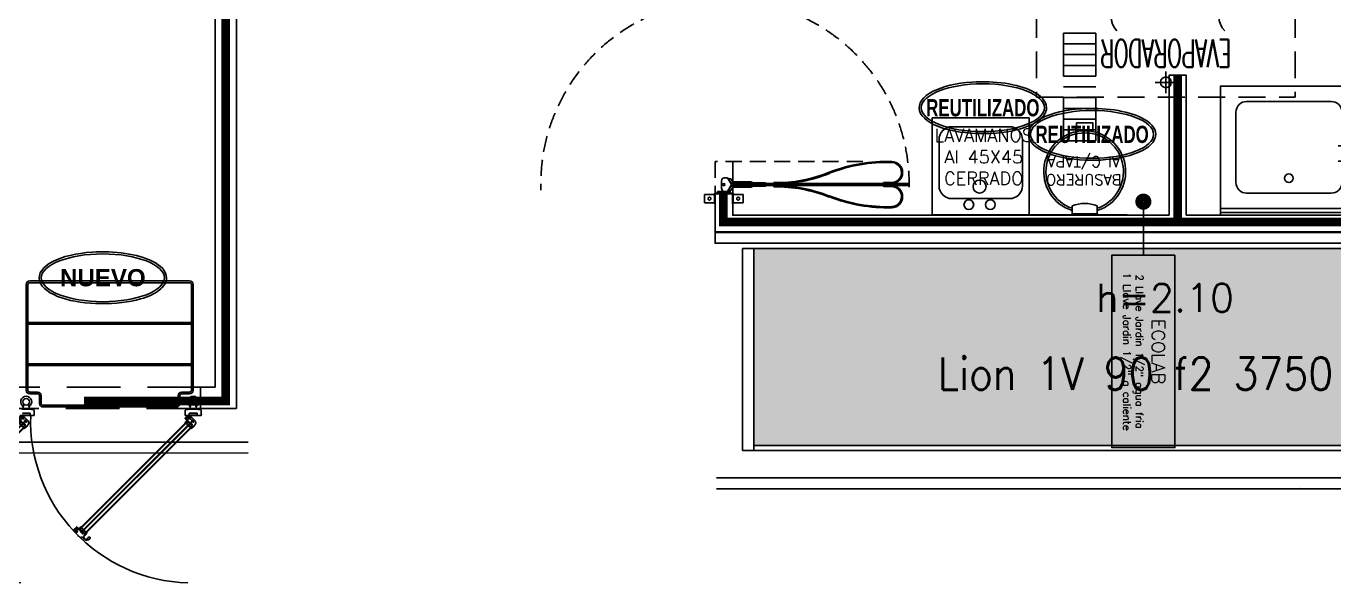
# Model space of a CAD drawing. Header units: millimetres. Extents: x 340 to 1003762, y 22 to 362022.
# Drawn here: x 620672 to 626740, y 287219 to 289805 of the extents above; entities that cross this region are included whole.
import ezdxf
from ezdxf.enums import TextEntityAlignment as Align

# ---------------------------------------------------------------- set-up
doc = ezdxf.new("R2010")
doc.units = ezdxf.units.MM
for name, pattern in [('LSBB_P_002 - PLANTA 1° NIVEL SALA DE VENTAS$0$000_ALTILLO PROPUESTA$0$HIDDEN', [0.375, 0.25, -0.125]), ('LSBB_P_002 - PLANTA 1° NIVEL SALA DE VENTAS$0$CONTINUOS', [0]), ('LSBB_P_002 - PLANTA 1° NIVEL SALA DE VENTAS$0$DASHED', [0.75, 0.5, -0.25]), ('LSBB_P_002 - PLANTA 1° NIVEL SALA DE VENTAS$0$HIDDEN', [0.375, 0.25, -0.125]), ('LSBB_P_002 - PLANTA 1° NIVEL SALA DE VENTAS$0$LAYOUT$0$LAYOUT 25-04$0$CONTINUOS', [0]), ('LSBB_P_002 - PLANTA 1° NIVEL SALA DE VENTAS$0$Z-ARQUITECTURA$0$HIDDEN', [0.375, 0.25, -0.125])]:
    doc.linetypes.add(name, pattern=pattern)
for name, color, linetype in [('A-DEMOLICION SV', 40, 'Continuous'), ('LSBB_P_002 - PLANTA 1° NIVEL SALA DE VENTAS$0$A- TABIQUE TIPO SHAFT', 3, 'Continuous'), ('LSBB_P_002 - PLANTA 1° NIVEL SALA DE VENTAS$0$A-ACTIVOS NUEVOS', 20, 'Continuous'), ('LSBB_P_002 - PLANTA 1° NIVEL SALA DE VENTAS$0$A-ACTIVOS REUTILIZADOS', 7, 'Continuous'), ('LSBB_P_002 - PLANTA 1° NIVEL SALA DE VENTAS$0$A-Artefactos', 8, 'Continuous'), ('LSBB_P_002 - PLANTA 1° NIVEL SALA DE VENTAS$0$A-DEMOLICIONES', 30, 'LSBB_P_002 - PLANTA 1° NIVEL SALA DE VENTAS$0$DASHED'), ('LSBB_P_002 - PLANTA 1° NIVEL SALA DE VENTAS$0$A-Equipamiento acero inox', 8, 'Continuous'), ('LSBB_P_002 - PLANTA 1° NIVEL SALA DE VENTAS$0$A-EVAPORADOR', 8, 'Continuous'), ('LSBB_P_002 - PLANTA 1° NIVEL SALA DE VENTAS$0$A-LAYOUT', 7, 'Continuous'), ('LSBB_P_002 - PLANTA 1° NIVEL SALA DE VENTAS$0$A-MOBILIARIO', 8, 'Continuous'), ('LSBB_P_002 - PLANTA 1° NIVEL SALA DE VENTAS$0$A-MUEBLES FRIO', 2, 'Continuous'), ('LSBB_P_002 - PLANTA 1° NIVEL SALA DE VENTAS$0$A-PANEL CAMARA NUEVO', 10, 'LSBB_P_002 - PLANTA 1° NIVEL SALA DE VENTAS$0$CONTINUOS'), ('LSBB_P_002 - PLANTA 1° NIVEL SALA DE VENTAS$0$A-PUERTAS NUEVAS', 10, 'Continuous'), ('LSBB_P_002 - PLANTA 1° NIVEL SALA DE VENTAS$0$A-SALA DEFENSAS', 9, 'Continuous'), ('LSBB_P_002 - PLANTA 1° NIVEL SALA DE VENTAS$0$A-SE CONSTRUYE RELLENO', 10, 'LSBB_P_002 - PLANTA 1° NIVEL SALA DE VENTAS$0$CONTINUOS'), ('LSBB_P_002 - PLANTA 1° NIVEL SALA DE VENTAS$0$A-TRAS-EQPM', 8, 'Continuous'), ('LSBB_P_002 - PLANTA 1° NIVEL SALA DE VENTAS$0$LAYOUT$0$A-GONDOLAS DELGADO', 8, 'Continuous'), ('LSBB_P_002 - PLANTA 1° NIVEL SALA DE VENTAS$0$LAYOUT$0$A-SALA-HATCH-CARNICERIA', 10, 'LSBB_P_002 - PLANTA 1° NIVEL SALA DE VENTAS$0$LAYOUT$0$LAYOUT 25-04$0$CONTINUOS'), ('LSBB_P_002 - PLANTA 1° NIVEL SALA DE VENTAS$0$LLAVES ECOLAB', 90, 'Continuous'), ('LSBB_P_002 - PLANTA 1° NIVEL SALA DE VENTAS$0$MUEBLES DE FRIO', 4, 'Continuous')]:
    doc.layers.add(name, color=color, linetype=linetype)
doc.styles.add('LSBB_P_002 - PLANTA 1° NIVEL SALA DE VENTAS$0$ARIAL', font='')
doc.styles.add('LSBB_P_002 - PLANTA 1° NIVEL SALA DE VENTAS$0$LAYOUT$0$LAYOUT 25-04$0$REF-LAYOUT-19$0$REF-LAYOUT-13$0$ROMANS', font='romans', dxfattribs={"height": 52})
doc.styles.add('LSBB_P_002 - PLANTA 1° NIVEL SALA DE VENTAS$0$LAYOUT$0$LAYOUT 25-04$0$TESTI15', font='romans.shx', dxfattribs={"width": 0.9, "height": 1.5})
doc.styles.add('LSBB_P_002 - PLANTA 1° NIVEL SALA DE VENTAS$0$ROMANS', font='romans')
doc.styles.add('LSBB_P_002 - PLANTA 1° NIVEL SALA DE VENTAS$0$ROMANS20', font='ROMANS8.SHX', dxfattribs={"width": 0.9, "height": 2})
doc.styles.get('LSBB_P_002 - PLANTA 1° NIVEL SALA DE VENTAS$0$ARIAL').set_extended_font_data('Arial', bold=True)

# ---------------------------------------------------------------- blocks, each defined once
blk = doc.blocks.new('LSBB_P_002 - PLANTA 1° NIVEL SALA DE VENTAS$0$A$C6D5A0C58')
at = {"layer": 'LSBB_P_002 - PLANTA 1° NIVEL SALA DE VENTAS$0$A-ACTIVOS REUTILIZADOS', "extrusion": (0, 0, -1)}
blk.add_ellipse((0, 0), major_axis=(0.2855, 0), ratio=0.388575, dxfattribs=at)
at = {"layer": 'LSBB_P_002 - PLANTA 1° NIVEL SALA DE VENTAS$0$A-ACTIVOS REUTILIZADOS'}
blk.add_open_spline([(0.2955, 0), (0.2955, -0.021), (0.2828, -0.0409), (0.2407, -0.0737), (0.2108, -0.0875), (0.0693, -0.1291), (-0.0893, -0.1272), (-0.2453, -0.0748), (-0.2842, -0.048), (-0.3027, 0.019), (-0.2777, 0.0523), (-0.188, 0.0987), (-0.1218, 0.1143), (0.0524, 0.1263), (0.163, 0.1102), (0.2698, 0.0572), (0.2955, 0.0303), (0.2955, 0)], degree=3, knots=[0, 0, 0, 0, 0.461791, 0.461791, 0.923583, 0.923583, 2.283227, 2.283227, 3.034626, 3.034626, 3.786024, 3.786024, 4.537423, 4.537423, 5.618495, 5.618495, 6.283185, 6.283185, 6.283185, 6.283185], dxfattribs=at)
at = {"layer": 'LSBB_P_002 - PLANTA 1° NIVEL SALA DE VENTAS$0$A-ACTIVOS REUTILIZADOS', "style": 'LSBB_P_002 - PLANTA 1° NIVEL SALA DE VENTAS$0$ARIAL', "width": 0.7}
blk.add_text('REUTILIZADO', height=0.08, dxfattribs=at).set_placement((0, 0), align=Align.MIDDLE_CENTER)
blk = doc.blocks.new('LSBB_P_002 - PLANTA 1° NIVEL SALA DE VENTAS$0$A$C73AD46B8')
for p, q in [((0.5695, 0), (0.5695, 1.7641)), ((0.5875, 0), (0.5875, 1.7641))]:
    blk.add_line(p, q)
blk.add_lwpolyline([(0.6, 0), (0.6, 1.7641), (0, 1.7641), (0, 0), (0.6, 0)])
for points in [[(0.4977, 1.6424), (0.4977, 1.25, -0.414214), (0.4477, 1.2), (0.1218, 1.2, -0.414214), (0.0718, 1.25), (0.0718, 1.6424, -0.414214), (0.1218, 1.6924), (0.4477, 1.6924, -0.414214)], [(0.4977, 0.6859), (0.4977, 1.0782, 0.414214), (0.4477, 1.1282), (0.1218, 1.1282, 0.414214), (0.0718, 1.0782), (0.0718, 0.6859, 0.414214), (0.1218, 0.6359), (0.4477, 0.6359, 0.414214)], [(0.4977, 0.1218), (0.4977, 0.5141, 0.414214), (0.4477, 0.5641), (0.1218, 0.5641, 0.414214), (0.0718, 0.5141), (0.0718, 0.1218, 0.414214), (0.1218, 0.0718), (0.4477, 0.0718, 0.414214)]]:
    blk.add_lwpolyline(points, format="xyb", close=True)
for centre in [(0.4281, 1.4462), (0.4281, 0.8821), (0.4281, 0.3179)]:
    blk.add_circle(centre, 0.02)
at = {"insert": (0.3484, 2.2058), "char_height": 0.07, "width": 1.7605, "attachment_point": 1, "rotation": 270, "style": 'LSBB_P_002 - PLANTA 1° NIVEL SALA DE VENTAS$0$ROMANS'}
blk.add_mtext('\\pi0.78383;LAVAFONDO TRIPLE\\P\\pi0.42358;            AI', dxfattribs=at)
blk = doc.blocks.new('LSBB_P_002 - PLANTA 1° NIVEL SALA DE VENTAS$0$LLAVE ECOLAB')
at = {"layer": 'LSBB_P_002 - PLANTA 1° NIVEL SALA DE VENTAS$0$LLAVES ECOLAB', "color": 8}
blk.add_lwpolyline([(-1.5014, 0.5435), (-1.5014, 1.4369), (-1.2086, 1.4369), (-1.2086, 0.5435)], close=True, dxfattribs=at)
for points in [[(-1.355, 0.5435), (-1.355, 0.2948)], [(-1.355, 0.5107), (-1.355, 0.2948)]]:
    blk.add_lwpolyline(points, dxfattribs=at)
at = {"layer": 'LSBB_P_002 - PLANTA 1° NIVEL SALA DE VENTAS$0$LLAVES ECOLAB', "color": 8, "const_width": 0.035}
blk.add_lwpolyline([(-1.375, 0.2948, 1), (-1.335, 0.2948, 1)], format="xyb", close=True, dxfattribs=at)
blk.add_lwpolyline([(-1.375, 0.2948, 1), (-1.335, 0.2948, 1)], format="xyb", close=True, dxfattribs=at)
at = {"layer": 'LSBB_P_002 - PLANTA 1° NIVEL SALA DE VENTAS$0$A-MOBILIARIO', "ltscale": 0.25, "insert": (-1.3522, 0.9916), "char_height": 0.06, "width": 1.146377, "attachment_point": 5, "rotation": 90, "style": 'LSBB_P_002 - PLANTA 1° NIVEL SALA DE VENTAS$0$ROMANS'}
blk.add_mtext('\\A1;ECOLAB\\P{\\H0.58333x;2 Llave Jardin 1/2" agua fria\\P1 Llave Jardin 1/2" a caliente}', dxfattribs=at)
blk = doc.blocks.new('LSBB_P_002 - PLANTA 1° NIVEL SALA DE VENTAS$0$EVC5-302-22')
at = {"linetype": 'LSBB_P_002 - PLANTA 1° NIVEL SALA DE VENTAS$0$HIDDEN', "ltscale": 0.5}
for p, q in [((2.3, -0.1), (1.1, -0.1)), ((1.1, -0.5), (1.1, -0.1)), ((2.3, -0.5), (2.3, -0.1)), ((2.3, -0.5), (1.1, -0.5))]:
    blk.add_line(p, q, dxfattribs=at)
for p, q in [((1.7, -0.2188), (1.7, -0.1188)), ((1.75, -0.1688), (1.65, -0.1688)), ((1.7, -0.1688), (1.74, -0.1688)), ((1.4001, -0.7226), (1.4537, -0.7226)), ((1.4269, -0.8226), (1.4001, -0.7226)), ((1.4269, -0.7226), (1.4269, -0.6726)), ((1.4269, -0.8226), (1.4537, -0.7226)), ((1.9537, -0.7226), (1.9001, -0.7226)), ((1.9269, -0.8226), (1.9001, -0.7226)), ((1.9269, -0.7226), (1.9269, -0.6726)), ((1.9269, -0.8226), (1.9537, -0.7226))]:
    blk.add_line(p, q)
blk.add_circle((1.7, -0.1688), 0.025)
for centre, start, end in [((1.3584, -0.4738), 315.9581, 44.0419), ((1.8584, -0.4738), 315.9581, 44.0419), ((1.4954, -0.6063), 135.9581, 224.0419), ((1.9954, -0.6063), 135.9581, 224.0419)]:
    blk.add_arc(centre, 0.0953, start, end)
at = {"style": 'LSBB_P_002 - PLANTA 1° NIVEL SALA DE VENTAS$0$ROMANS20', "width": 0.55}
blk.add_text('EVAPORADOR', height=0.128, dxfattribs=at).set_placement((1.7009, -0.3034), align=Align.MIDDLE)
blk = doc.blocks.new('LSBB_P_002 - PLANTA 1° NIVEL SALA DE VENTAS$0$1301_Sala de Venta$0$1301_Sala de Venta$0$1301_Sala de Venta$0$1404_Sala de ventas$0$1404_Sala de Ventas$0$A$C7A6E1E93')
at = {"color": 0}
for p, q in [((0.0325, 0.7354), (0.067, 0.7354)), ((0.0325, 0.0249), (0.067, 0.0249)), ((0.058, 0.0081), (0.0406, 0.0081)), ((0.0498, 0.0164), (0.0498, 0.0011))]:
    blk.add_line(p, q, dxfattribs=at)
for points in [[(0.0719, 0.7558), (0.0702, 0.7558), (0.0702, 0.7584), (0.0727, 0.7584), (0.0727, 0.76), (0.0487, 0.76), (0.0487, 0.7606, 1), (0.0467, 0.7606), (0.0467, 0.76), (0.0405, 0.76), (0.0394, 0.7599, 0.293134), (0.033, 0.7544, -0.234468), (0.0302, 0.7515), (0.0157, 0.7515, 0.118414), (0.0114, 0.7505, 0.168377), (0.0013, 0.7399, 0.176796), (0.0005, 0.7302, 0.768033), (0.009, 0.7303, 0.151695), (0.0087, 0.737, -0.441885), (0.0147, 0.7484, -0.190584), (0.0259, 0.747, -0.259757), (0.0288, 0.7424, -0.04595), (0.0286, 0.7377, 0.144213), (0.0308, 0.7211, 0.215642), (0.0314, 0.7207), (0.0317, 0.7207), (0.0317, 0.7194), (0.0325, 0.7194), (0.0325, 0.7354), (0.0402, 0.7354), (0.0402, 0.7402), (0.0529, 0.7402), (0.0556, 0.7353), (0.0613, 0.7353), (0.0613, 0.7373), (0.0692, 0.7373), (0.0692, 0.7349, -0.164734), (0.068, 0.7315, 0.136658), (0.067, 0.7289), (0.067, 0.7213, 1), (0.0682, 0.7213), (0.0682, 0.7273, -0.204799), (0.0699, 0.7314, 0.17093), (0.071, 0.7335), (0.071, 0.7499), (0.0686, 0.7499), (0.0686, 0.749), (0.0638, 0.749), (0.0638, 0.7551), (0.0711, 0.7551), (0.0711, 0.7532), (0.0719, 0.7532), (0.0719, 0.7558)], [(0.0766, 0.0051), (0.0766, 0.0044), (0.0766, 0.0044), (0.0715, 0.0044), (0.0715, 0.0035), (0.071, 0.0035), (0.071, 0.0035), (0.071, 0.0031), (0.0702, 0.0031), (0.0707, 0.002), (0.0726, 0.002), (0.0726, 0), (0.0422, 0, -0.036957), (0.0394, 0.0002, -0.13065), (0.0362, 0.0016, -0.13964), (0.0314, 0.0082, -0.065267), (0.0283, 0.0223, -0.114726), (0.0307, 0.0389), (0.0317, 0.0389), (0.0317, 0.0409), (0.0325, 0.0409), (0.0325, 0.0309), (0.0305, 0.0309), (0.0305, 0.0249), (0.0393, 0.0249), (0.0393, 0.0202), (0.0528, 0.0202), (0.0558, 0.0248), (0.0613, 0.0248), (0.0613, 0.0226), (0.0692, 0.0226), (0.0692, 0.0255, 0.188034), (0.0681, 0.0295, -0.113451), (0.067, 0.0315), (0.067, 0.0389), (0.0686, 0.0389), (0.0686, 0.0335, 0.188858), (0.0696, 0.0298, -0.181363), (0.071, 0.0261, 0.003414), (0.0711, 0.0222), (0.0711, 0.0103), (0.0685, 0.0103), (0.0685, 0.0108), (0.0636, 0.0108), (0.0636, 0.0052), (0.0687, 0.0052), (0.0687, 0.007), (0.0719, 0.007), (0.0719, 0.0051), (0.0766, 0.0051)]]:
    blk.add_lwpolyline(points, format="xyb", dxfattribs=at)
for points in [[(0.0325, 0.7354), (0.0354, 0.7354), (0.0354, 0.0249), (0.0325, 0.0249)], [(0.0357, 0.723), (0.0357, 0.7324), (0.0383, 0.735), (0.0451, 0.735), (0.0477, 0.7324), (0.0477, 0.723)], [(0.0367, 0.724), (0.0367, 0.732), (0.0387, 0.734), (0.0447, 0.734), (0.0467, 0.732), (0.0467, 0.724)], [(0.0483, 0.7354), (0.0512, 0.7354), (0.0512, 0.0249), (0.0483, 0.0249)], [(0.0639, 0.723), (0.0639, 0.7324), (0.0613, 0.735), (0.0544, 0.735), (0.0519, 0.7324), (0.0519, 0.723)], [(0.0629, 0.724), (0.0629, 0.732), (0.0609, 0.734), (0.0549, 0.734), (0.0529, 0.732), (0.0529, 0.724)], [(0.067, 0.7354), (0.0641, 0.7354), (0.0641, 0.0249), (0.067, 0.0249)], [(0.0357, 0.0373), (0.0357, 0.0279), (0.0383, 0.0253), (0.0451, 0.0253), (0.0477, 0.0279), (0.0477, 0.0373)], [(0.0367, 0.0363), (0.0367, 0.0283), (0.0387, 0.0263), (0.0447, 0.0263), (0.0467, 0.0283), (0.0467, 0.0363)], [(0.0639, 0.0373), (0.0639, 0.0279), (0.0613, 0.0253), (0.0544, 0.0253), (0.0519, 0.0279), (0.0519, 0.0373)], [(0.0629, 0.0363), (0.0629, 0.0283), (0.0609, 0.0263), (0.0549, 0.0263), (0.0529, 0.0283), (0.0529, 0.0363)]]:
    blk.add_lwpolyline(points, close=True, dxfattribs=at)
blk.add_lwpolyline([(0.0839, 0.0066), (0.0839, 0.0196, 0.20871), (0.0833, 0.0209, -0.146491), (0.0831, 0.0213), (0.0831, 0.0237, 1), (0.0797, 0.0237), (0.0797, 0.0179), (0.078, 0.0179, -0.414028), (0.0776, 0.0183), (0.0776, 0.0242, 0.481881), (0.0767, 0.0249), (0.0711, 0.0228), (0.0711, 0.011), (0.0674, 0.011, 1), (0.0674, 0.007), (0.0711, 0.007), (0.0711, 0.0077), (0.0719, 0.0077), (0.0719, 0.0051), (0.0768, 0.0051, 0.426198), (0.0781, 0.0064, 0.091689), (0.0773, 0.0098, -0.119072), (0.0769, 0.012, -0.481036), (0.0774, 0.0123), (0.0792, 0.0118), (0.0792, 0.0075, 0.428658), (0.08, 0.0066), (0.0839, 0.0066)], format="xyb", close=True, dxfattribs=at)
for radius in [0.00548, 0.00298]:
    blk.add_circle((0.0498, 0.0081), radius, dxfattribs=at)
blk = doc.blocks.new('LSBB_P_002 - PLANTA 1° NIVEL SALA DE VENTAS$0$1301_Sala de Venta$0$1301_Sala de Venta$0$1301_Sala de Venta$0$1404_Sala de ventas$0$1404_Sala de Ventas$0$A$C351C073D')
at = {"color": 0}
blk.add_lwpolyline([(0.2444, 0.5627), (0.2475, 0.5658), (0.2607, 0.5526), (0.2578, 0.5497), (0.253, 0.5545), (0.2516, 0.553), (0.2557, 0.5489), (0.256, 0.5484, -0.287577), (0.2559, 0.5475, -0.199432), (0.2535, 0.546, 0.061779), (0.2508, 0.5452), (0.2423, 0.5537), (0.2406, 0.552), (0.2412, 0.5513), (0.2379, 0.548), (0.2337, 0.5522), (0.2387, 0.5572), (0.2402, 0.5558), (0.2408, 0.5565), (0.2386, 0.5587), (0.2408, 0.5609, -0.401745), (0.244, 0.561, -0.104382), (0.2456, 0.5586, 0.188831), (0.2469, 0.5574), (0.248, 0.5584), (0.2445, 0.5618, -0.350944), (0.2444, 0.5627)], format="xyb", dxfattribs=at)
blk.add_arc((0.7519, 0.0142), 0.7523, 88.05736, 178.24495, dxfattribs=at)
at = {"color": 0, "rotation": 45}
blk.add_blockref('LSBB_P_002 - PLANTA 1° NIVEL SALA DE VENTAS$0$1301_Sala de Venta$0$1301_Sala de Venta$0$1301_Sala de Venta$0$1404_Sala de ventas$0$1404_Sala de Ventas$0$A$C7A6E1E93', (0.7224, -0.0267), dxfattribs=at)
blk = doc.blocks.new('LSBB_P_002 - PLANTA 1° NIVEL SALA DE VENTAS$0$LAYOUT$0$A$C773A1592')
h = blk.add_hatch(color=256)
h.dxf.hatch_style = 1
h.paths.add_polyline_path([(0, 0), (3.75, 0), (3.75, -0.9147), (0, -0.9153)])
at = {"layer": 'LSBB_P_002 - PLANTA 1° NIVEL SALA DE VENTAS$0$A-MUEBLES FRIO'}
blk.add_lwpolyline([(3.75, 0), (0, 0), (0, -0.937), (3.75, -0.937)], close=True, dxfattribs=at)
blk.add_lwpolyline([(0, -0.915), (3.75, -0.915)], dxfattribs=at)
at = {"layer": 'LSBB_P_002 - PLANTA 1° NIVEL SALA DE VENTAS$0$A-MUEBLES FRIO', "style": 'LSBB_P_002 - PLANTA 1° NIVEL SALA DE VENTAS$0$LAYOUT$0$LAYOUT 25-04$0$REF-LAYOUT-19$0$REF-LAYOUT-13$0$ROMANS'}
blk.add_text('h=2.10', height=0.13, dxfattribs=at).set_placement((1.9078, -0.2932), align=Align.CENTER)
at = {"layer": 'LSBB_P_002 - PLANTA 1° NIVEL SALA DE VENTAS$0$A-MUEBLES FRIO', "style": 'LSBB_P_002 - PLANTA 1° NIVEL SALA DE VENTAS$0$LAYOUT$0$LAYOUT 25-04$0$TESTI15', "width": 0.9}
blk.add_text('Lion 1V 90 f2 3750', height=0.15, dxfattribs=at).set_placement((1.7718, -0.5769), align=Align.MIDDLE)
blk = doc.blocks.new('LSBB_P_002 - PLANTA 1° NIVEL SALA DE VENTAS$0$SVLY')
at = {"layer": 'LSBB_P_002 - PLANTA 1° NIVEL SALA DE VENTAS$0$A-MUEBLES FRIO'}
for p, q in [((1043.8997, 302.5372), (1044.6577, 302.5372)), ((1043.8997, 302.5292), (1044.6577, 302.5292)), ((1043.8997, 302.3452), (1044.6577, 302.3452)), ((1043.8997, 302.3372), (1044.6577, 302.3372))]:
    blk.add_line(p, q, dxfattribs=at)
blk.add_lwpolyline([(1047.2675, 302.8803), (1047.2155, 302.8803), (1047.2155, 301.9433), (1047.2675, 301.9433)], close=True, dxfattribs=at)
for points in [[(1044.6657, 302.7142), (1044.6657, 302.2222, -0.414214), (1044.6497, 302.2062), (1044.6127, 302.2062, 0.414214), (1044.6047, 302.1982), (1044.6047, 302.1612, -0.414214), (1044.5887, 302.1452), (1043.9687, 302.1452, -0.414214), (1043.9527, 302.1612), (1043.9527, 302.1982, 0.414214), (1043.9447, 302.2062), (1043.9077, 302.2062, -0.414214), (1043.8917, 302.2222), (1043.8917, 302.7142, -0.414214), (1043.9077, 302.7302), (1044.6497, 302.7302, -0.414214)], [(1044.6577, 302.7142), (1044.6577, 302.2222, -0.414214), (1044.6497, 302.2142), (1044.6127, 302.2142, 0.414214), (1044.5967, 302.1982), (1044.5967, 302.1612, -0.414214), (1044.5887, 302.1532), (1043.9687, 302.1532, -0.414214), (1043.9607, 302.1612), (1043.9607, 302.1982, 0.414214), (1043.9447, 302.2142), (1043.9077, 302.2142, -0.414214), (1043.8997, 302.2222), (1043.8997, 302.7142, -0.414214), (1043.9077, 302.7222), (1044.6497, 302.7222, -0.414214)]]:
    blk.add_lwpolyline(points, format="xyb", close=True, dxfattribs=at)
for points in [[(1043.8719, 302.1348), (1043.9105, 302.1348), (1043.9105, 302.138), (1043.9129, 302.138), (1043.9146, 302.1372), (1043.9146, 302.136), (1043.9131, 302.136), (1043.9131, 302.1348), (1043.917, 302.1348), (1043.917, 302.1327), (1043.9252, 302.1327, -0.362497), (1043.9282, 302.1302), (1043.9282, 302.1104), (1043.9291, 302.1104), (1043.9291, 302.1087), (1043.9282, 302.1087), (1043.9282, 302.1055), (1043.9186, 302.1055), (1043.9186, 302.1061), (1043.9096, 302.1061), (1043.9096, 302.1148, 0.357026), (1043.9082, 302.1165), (1043.8747, 302.1165, 0.363742)], [(1044.6367, 302.1053), (1044.6367, 302.1056), (1044.6293, 302.1056), (1044.6293, 302.1296, -0.323514), (1044.6315, 302.1327), (1044.6407, 302.1327), (1044.6407, 302.1347), (1044.6447, 302.1347), (1044.6447, 302.1359), (1044.6431, 302.1359), (1044.6431, 302.1371), (1044.645, 302.1379), (1044.6471, 302.1379), (1044.6471, 302.1348), (1044.6856, 302.1348), (1044.6856, 302.138), (1044.6881, 302.138), (1044.6897, 302.1372), (1044.6897, 302.136), (1044.6882, 302.136), (1044.6882, 302.1348), (1044.6921, 302.1348), (1044.6921, 302.1327), (1044.7003, 302.1327, -0.362497), (1044.7033, 302.1302), (1044.7033, 302.1104), (1044.7042, 302.1104), (1044.7042, 302.1087), (1044.7033, 302.1087), (1044.7033, 302.1055), (1044.6937, 302.1055), (1044.6937, 302.1061), (1044.6847, 302.1061), (1044.6847, 302.1148, 0.357026), (1044.6833, 302.1165), (1044.6498, 302.1165, 0.363742), (1044.6482, 302.1151), (1044.6482, 302.1072), (1044.6847, 302.1072), (1044.6847, 302.1061), (1044.6376, 302.1061), (1044.6376, 302.1053), (1044.6367, 302.1053)]]:
    blk.add_lwpolyline(points, format="xyb", dxfattribs=at)
for points in [[(1043.873, 302.1072), (1043.9096, 302.1072), (1043.9096, 302.1061), (1043.8625, 302.1061)], [(1043.9023, 302.1585), (1043.9063, 302.1348), (1043.8761, 302.1348), (1043.8801, 302.1585)], [(1044.6774, 302.1585), (1044.6814, 302.1348), (1044.6512, 302.1348), (1044.6552, 302.1585)]]:
    blk.add_lwpolyline(points, dxfattribs=at)
at = {"layer": 'LSBB_P_002 - PLANTA 1° NIVEL SALA DE VENTAS$0$A-SALA DEFENSAS', "color": 1, "linetype": 'Continuous'}
for p, q in [((1044.9217, 301.9813), (1039.1182, 301.9813)), ((1039.1582, 301.9307), (1044.9217, 301.9313)), ((1057.9857, 301.8153), (1047.0939, 301.8153)), ((1049.759, 301.8153), (1047.0939, 301.8153)), ((1047.0939, 301.7653), (1057.9857, 301.7662)), ((1047.0939, 301.7653), (1049.799, 301.7656))]:
    blk.add_line(p, q, dxfattribs=at)
at = {"layer": 'LSBB_P_002 - PLANTA 1° NIVEL SALA DE VENTAS$0$LAYOUT$0$A-GONDOLAS DELGADO'}
blk.add_lwpolyline([(1051.0175, 302.8803), (1047.2675, 302.8803), (1047.2675, 301.9433), (1051.0175, 301.9433)], close=True, dxfattribs=at)
blk.add_lwpolyline([(1047.2675, 301.9653), (1051.0175, 301.9653)], dxfattribs=at)
at = {"layer": 'LSBB_P_002 - PLANTA 1° NIVEL SALA DE VENTAS$0$MUEBLES DE FRIO'}
for centre in [(1043.8914, 302.1693), (1044.6665, 302.1693)]:
    blk.add_circle(centre, 0.0155, dxfattribs=at)
for centre in [(1043.8914, 302.1693), (1044.6665, 302.1693)]:
    blk.add_arc(centre, 0.0255, 299.33495, 240.66505, dxfattribs=at)
at = {"layer": 'LSBB_P_002 - PLANTA 1° NIVEL SALA DE VENTAS$0$A-MUEBLES FRIO', "rotation": 90}
for p in [(1043.9031, 301.3281), (1044.6782, 301.3281)]:
    blk.add_blockref('LSBB_P_002 - PLANTA 1° NIVEL SALA DE VENTAS$0$1301_Sala de Venta$0$1301_Sala de Venta$0$1301_Sala de Venta$0$1404_Sala de ventas$0$1404_Sala de Ventas$0$A$C351C073D', p, dxfattribs=at)
at = {"layer": 'LSBB_P_002 - PLANTA 1° NIVEL SALA DE VENTAS$0$LAYOUT$0$A-SALA-HATCH-CARNICERIA'}
blk.add_blockref('LSBB_P_002 - PLANTA 1° NIVEL SALA DE VENTAS$0$LAYOUT$0$A$C773A1592', (1047.2675, 302.8803), dxfattribs=at)
blk = doc.blocks.new('LSBB_P_002 - PLANTA 1° NIVEL SALA DE VENTAS$0$A$C529333AF')
at = {"layer": 'LSBB_P_002 - PLANTA 1° NIVEL SALA DE VENTAS$0$A-ACTIVOS NUEVOS', "extrusion": (0, 0, -1)}
blk.add_ellipse((0, 0), major_axis=(0.2855, 0), ratio=0.388575, dxfattribs=at)
at = {"layer": 'LSBB_P_002 - PLANTA 1° NIVEL SALA DE VENTAS$0$A-ACTIVOS NUEVOS'}
blk.add_open_spline([(0.2955, 0), (0.2955, -0.021), (0.2828, -0.0409), (0.2407, -0.0737), (0.2108, -0.0875), (0.0693, -0.1291), (-0.0893, -0.1272), (-0.2453, -0.0748), (-0.2842, -0.048), (-0.3027, 0.019), (-0.2777, 0.0523), (-0.188, 0.0987), (-0.1218, 0.1143), (0.0524, 0.1263), (0.163, 0.1102), (0.2698, 0.0572), (0.2955, 0.0303), (0.2955, 0)], degree=3, knots=[0, 0, 0, 0, 0.461791, 0.461791, 0.923583, 0.923583, 2.283227, 2.283227, 3.034626, 3.034626, 3.786024, 3.786024, 4.537423, 4.537423, 5.618495, 5.618495, 6.283185, 6.283185, 6.283185, 6.283185], dxfattribs=at)
at = {"layer": 'LSBB_P_002 - PLANTA 1° NIVEL SALA DE VENTAS$0$A-ACTIVOS NUEVOS', "insert": (0, 0), "char_height": 0.08, "attachment_point": 5, "style": 'LSBB_P_002 - PLANTA 1° NIVEL SALA DE VENTAS$0$ARIAL'}
blk.add_mtext_dynamic_manual_height_columns('NUEVO', width=0.536552, gutter_width=0.7, heights=[0], dxfattribs=at)
blk = doc.blocks.new('LSBB_P_002 - PLANTA 1° NIVEL SALA DE VENTAS$0$Z-ARQUITECTURA$0$PUERTA POLICARBONATO 90')
for p, q in [((0.003, 0.003), (-0.047, 0.003)), ((-0.047, 0), (-0.047, 0.003)), ((0, 0), (-0.047, 0)), ((0, -0.08), (0, 0)), ((0.003, -0.083), (0.003, 0.003)), ((0.897, -0.083), (0.897, 0.003)), ((0.897, 0.003), (0.947, 0.003)), ((0.9, -0.08), (0.9, 0)), ((0.9, 0), (0.947, 0)), ((0.947, 0, 0), (0.947, 0.003, 0)), ((0.003, -0.011), (0.003, -0.069)), ((0.003, -0.011), (0.011, -0.011)), ((0.011, -0.011), (0.011, -0.069)), ((0.011, -0.0335), (0.0157, -0.0335)), ((0.011, -0.0335), (0.011, -0.0465)), ((0.011, -0.0417), (0.011, -0.0577)), ((0.043, -0.0757), (0.011, -0.0577)), ((0.059, -0.0297), (0.027, -0.0297)), ((0.075, -0.0577), (0.043, -0.0757)), ((0.075, -0.0417), (0.075, -0.0577)), ((-0.047, -0.08), (0, -0.08)), ((-0.047, -0.083), (-0.047, -0.08)), ((-0.047, -0.083), (0.003, -0.083)), ((0.003, -0.069), (0.011, -0.069)), ((0.016, -0.0616), (0.016, -0.0731)), ((0.0355, -0.0726), (0.016, -0.0616)), ((0.0305, -0.0813), (0.016, -0.0731)), ((0.0305, -0.0813), (0.0305, -0.1691)), ((0.0355, -0.0726), (0.0355, -0.1721)), ((0.0355, -0.0743), (0.0355, -0.1713)), ((0.0355, -0.0853), (0.0505, -0.0853)), ((0.0405, -0.0853), (0.0405, -0.8998)), ((0.0455, -0.0853), (0.0455, -0.8998)), ((0.07, -0.0616), (0.0505, -0.0726)), ((0.0505, -0.0726), (0.0505, -0.1721)), ((0.0505, -0.0743), (0.0505, -0.1713)), ((0.07, -0.0731), (0.0555, -0.0813)), ((0.0555, -0.0813), (0.0555, -0.1691)), ((0.07, -0.0616), (0.07, -0.0731)), ((0.947, -0.083), (0.897, -0.083)), ((0.947, -0.08), (0.9, -0.08)), ((0.947, -0.083, 0), (0.947, -0.08, 0)), ((0.0305, -0.1691), (0.0355, -0.1721)), ((0.0555, -0.1691), (0.0505, -0.1721)), ((0.0385, -0.8998), (0.0405, -0.8998)), ((0.0405, -0.8998), (0.0455, -0.8998)), ((0.0475, -0.8998), (0.0455, -0.8998))]:
    blk.add_line(p, q)
at = {"color": 8, "linetype": 'LSBB_P_002 - PLANTA 1° NIVEL SALA DE VENTAS$0$Z-ARQUITECTURA$0$HIDDEN', "ltscale": 0.2}
for p, q in [((-0.0424, 0.05), (-0.0424, 0.003)), ((-0.0024, 0.05), (-0.0424, 0.05)), ((-0.0024, 0.003), (-0.0024, 0.05)), ((0.9024, 0.05, 0), (0.9424, 0.05, 0)), ((0.9024, 0.003, 0), (0.9024, 0.05, 0)), ((0.9424, 0.05, 0), (0.9424, 0.003, 0)), ((-0.0424, -0.13), (-0.0424, -0.083)), ((-0.0024, -0.083), (-0.0024, -0.13)), ((0.9024, -0.083, 0), (0.9024, -0.13, 0)), ((0.9424, -0.13, 0), (0.9424, -0.083, 0)), ((-0.0024, -0.13), (-0.0424, -0.13)), ((0.9024, -0.13, 0), (0.9424, -0.13, 0))]:
    blk.add_line(p, q, dxfattribs=at)
at = {"color": 8, "linetype": 'LSBB_P_002 - PLANTA 1° NIVEL SALA DE VENTAS$0$Z-ARQUITECTURA$0$HIDDEN', "ltscale": 0.3}
for p, q in [((0.15, 0), (0, 0)), ((0.15, -0.6855), (0.15, 0))]:
    blk.add_line(p, q, dxfattribs=at)
at = {"color": 8}
for p, q in [((0.0355, -0.2323), (0.0355, -0.0853)), ((0.0375, -0.2323), (0.0375, -0.0853)), ((0.0485, -0.2323), (0.0485, -0.0853)), ((0.0505, -0.2323), (0.0505, -0.0853)), ((0.0355, -0.2323), (0.0375, -0.2323)), ((0.0385, -0.2353), (0.0385, -0.8998)), ((0.0385, -0.2353), (0.0405, -0.2353)), ((0.0455, -0.2353), (0.0475, -0.2353)), ((0.0475, -0.2353), (0.0475, -0.8998)), ((0.0485, -0.2323), (0.0505, -0.2323)), ((0.0324, -0.2725), (0.0385, -0.2725)), ((0.0475, -0.2723), (0.0523, -0.2723)), ((0.0335, -0.7811), (0.0385, -0.7811)), ((0.0335, -0.8145), (0.0335, -0.7811)), ((0.0385, -0.7811), (0.0385, -0.8195)), ((0.0525, -0.7811), (0.0475, -0.7811)), ((0.0475, -0.7811), (0.0475, -0.8195)), ((0.0525, -0.8145), (0.0525, -0.7811))]:
    blk.add_line(p, q, dxfattribs=at)
at = {"color": 8, "linetype": 'LSBB_P_002 - PLANTA 1° NIVEL SALA DE VENTAS$0$Z-ARQUITECTURA$0$HIDDEN', "ltscale": 0.2}
for centre in [(-0.0224, 0.0265), (0.9224, 0.0265, 0), (-0.0224, -0.1065), (0.9224, -0.1065, 0)]:
    blk.add_circle(centre, 0.0065, dxfattribs=at)
blk.add_circle((0.043, -0.04), 0.005)
at = {"color": 8, "linetype": 'LSBB_P_002 - PLANTA 1° NIVEL SALA DE VENTAS$0$Z-ARQUITECTURA$0$HIDDEN', "ltscale": 0.3}
blk.add_arc((0.0467, -0.0455, 0), 0.8544, 268.99104, 92.0144, dxfattribs=at)
for centre, start, end in [((0.0257, -0.0447), 85.22678, 168.51301), ((0.0603, -0.0447), 11.48699, 94.77322)]:
    blk.add_arc(centre, 0.015, start, end)
at = {"color": 8}
for centre, radius, start, end in [((0.0388, -0.232), 0.00328, 184.6795, 265.3205), ((0.0408, -0.232), 0.00328, 184.6795, 265.3205), ((0.0452, -0.232), 0.00328, 274.6795, 355.3205), ((0.0472, -0.232), 0.00328, 274.6795, 355.3205), ((-0.6253, -0.2832), 0.6578, 338.03865, 0.93064), ((-0.6303, -0.2794), 0.6689, 337.97966, 0.59241), ((0.6876, -0.2876), 0.6402, 178.6267, 202.2426), ((0.71, -0.2829), 0.6578, 179.06936, 201.96135), ((0.6694, -0.7975), 0.7342, 158.54594, 181.71792), ((0.6694, -0.7975), 0.7292, 158.55174, 181.7272), ((-0.5834, -0.7975), 0.7292, 358.2728, 21.44826), ((-0.5834, -0.7975), 0.7342, 358.28208, 21.45406), ((-0.013, -0.8182), 0.0515, 181.43413, 358.56587), ((-0.0129, -0.8181), 0.0466, 181.11936, 4.478), ((0.099, -0.8182), 0.0515, 181.43413, 358.56587), ((0.0989, -0.8181), 0.0466, 175.522, 358.88064)]:
    blk.add_arc(centre, radius, start, end, dxfattribs=at)
blk = doc.blocks.new('LSBB_P_002 - PLANTA 1° NIVEL SALA DE VENTAS$0$DEMOL')
at = {"layer": 'LSBB_P_002 - PLANTA 1° NIVEL SALA DE VENTAS$0$A-DEMOLICIONES', "linetype": 'LSBB_P_002 - PLANTA 1° NIVEL SALA DE VENTAS$0$000_ALTILLO PROPUESTA$0$HIDDEN', "ltscale": 0.8}
for p, q in [((1048.7054, 303.3817), (1048.7054, 303.8817)), ((1048.7054, 303.8817), (1048.8554, 303.8817)), ((1048.7054, 303.8317), (1048.8554, 303.8317)), ((1048.8554, 303.3817), (1048.8554, 303.8817)), ((1048.7054, 303.7817), (1048.8554, 303.7817)), ((1048.7054, 303.7317), (1048.8554, 303.7317)), ((1048.7054, 303.6817), (1048.8554, 303.6817)), ((1048.7054, 303.6317), (1048.8554, 303.6317)), ((1048.7054, 303.5817), (1048.8554, 303.5817)), ((1048.7054, 303.5317), (1048.8554, 303.5317)), ((1048.7054, 303.4817), (1048.8554, 303.4817)), ((1048.7054, 303.4317), (1048.8554, 303.4317)), ((1048.7054, 303.3817), (1048.8554, 303.3817))]:
    blk.add_line(p, q, dxfattribs=at)
blk = doc.blocks.new('LSBB_P_002 - PLANTA 1° NIVEL SALA DE VENTAS$0$Basurero a.inox con tapa')
at = {"layer": 'LSBB_P_002 - PLANTA 1° NIVEL SALA DE VENTAS$0$A-TRAS-EQPM'}
blk.add_lwpolyline([(36217.61, -6637.72), (36217.61, -6645.33), (36213.95, -6645.33), (36213.95, -6637.72)], close=True, dxfattribs=at)
blk.add_lwpolyline([(36252.54, -6635.72), (36256.2, -6635.72), (36256.2, -6647.33), (36252.54, -6647.33)], dxfattribs=at)
at = {"layer": 'LSBB_P_002 - PLANTA 1° NIVEL SALA DE VENTAS$0$A-TRAS-EQPM', "ltscale": 3}
for radius, start, end in [(19, 17.78704, 342.21296), (18, 18.81122, 341.18878)]:
    blk.add_arc((36236.61, -6641.52), radius, start, end, dxfattribs=at)
at = {"layer": 'LSBB_P_002 - PLANTA 1° NIVEL SALA DE VENTAS$0$A-TRAS-EQPM'}
blk.add_arc((36266.36, -6641.52), 14.99, 157.22119, 202.77881, dxfattribs=at)
blk = doc.blocks.new('LSBB_P_002 - PLANTA 1° NIVEL SALA DE VENTAS$0$BAS')
at = {"layer": 'LSBB_P_002 - PLANTA 1° NIVEL SALA DE VENTAS$0$A-TRAS-EQPM', "linetype": 'Continuous', "extrusion": (0, 0, -1), "xscale": 0.01, "yscale": 0.01, "zscale": -0.01}
blk.add_blockref('LSBB_P_002 - PLANTA 1° NIVEL SALA DE VENTAS$0$Basurero a.inox con tapa', (-813.2584, 115.2507), dxfattribs=at)
at = {"layer": 'LSBB_P_002 - PLANTA 1° NIVEL SALA DE VENTAS$0$A-MOBILIARIO', "ltscale": 0.25, "insert": (450.9047, 48.8395), "char_height": 0.05, "width": 1.146377, "attachment_point": 5, "rotation": 90, "style": 'LSBB_P_002 - PLANTA 1° NIVEL SALA DE VENTAS$0$ROMANS'}
blk.add_mtext('\\A1;BASURERO\\PAI C/TAPA', dxfattribs=at)
blk = doc.blocks.new('LSBB_P_002 - PLANTA 1° NIVEL SALA DE VENTAS', base_point=(223.5696, 14.2202))
at = {"layer": 'LSBB_P_002 - PLANTA 1° NIVEL SALA DE VENTAS$0$A- TABIQUE TIPO SHAFT'}
blk.add_lwpolyline([(851.4088, 302.9056), (847.0883, 302.9056), (847.0883, 302.9577), (851.4088, 302.9577)], close=True, dxfattribs=at)
at = {"layer": 'LSBB_P_002 - PLANTA 1° NIVEL SALA DE VENTAS$0$A-Artefactos'}
for p, q in [((848.187, 303.4468), (848.4545, 303.4468)), ((848.127, 303.3868), (848.127, 303.1725)), ((848.5145, 303.3868), (848.5145, 303.1725)), ((848.187, 303.1125), (848.4545, 303.1125))]:
    blk.add_line(p, q, dxfattribs=at)
blk.add_lwpolyline([(848.5458, 303.4875), (848.5458, 303.0375), (848.0958, 303.0375), (848.0958, 303.4875)], close=True, dxfattribs=at)
for centre, radius in [((848.3151, 303.1687), 0.03), ((848.2654, 303.0849), 0.0225), ((848.3648, 303.0849), 0.0225)]:
    blk.add_circle(centre, radius, dxfattribs=at)
for centre, start, end in [((848.187, 303.3868), 90, 180), ((848.4545, 303.3868), 0, 90), ((848.187, 303.1725), 180, 270), ((848.4545, 303.1725), 270, 0)]:
    blk.add_arc(centre, 0.06, start, end, dxfattribs=at)
at = {"layer": 'LSBB_P_002 - PLANTA 1° NIVEL SALA DE VENTAS$0$A-Equipamiento acero inox'}
blk.add_line((848.55, 303.0375), (849, 303.0375), dxfattribs=at)
at = {"layer": 'LSBB_P_002 - PLANTA 1° NIVEL SALA DE VENTAS$0$A-PANEL CAMARA NUEVO'}
for points in [[(844.7676, 305.1156), (844.7676, 302.2373), (844.6747, 302.2373)], [(849.2745, 303.0356), (851.3288, 303.0356), (851.3288, 303.0356), (851.3288, 304.9856)], [(844.8676, 302.1373), (844.8676, 304.2964)], [(849.1945, 303.0356), (849.1945, 303.6856), (849.2745, 303.6856), (849.2745, 303.0356)], [(847.1702, 303.2849), (847.1702, 303.0356), (849.1945, 303.0356)], [(847.0883, 302.9856), (847.0883, 303.1379)], [(851.4088, 302.9556), (847.0883, 302.9557), (847.0883, 303.0357)], [(844.6747, 302.1373), (844.8676, 302.1373)]]:
    blk.add_lwpolyline(points, dxfattribs=at)
at = {"layer": 'LSBB_P_002 - PLANTA 1° NIVEL SALA DE VENTAS$0$A-PANEL CAMARA NUEVO', "linetype": 'LSBB_P_002 - PLANTA 1° NIVEL SALA DE VENTAS$0$000_ALTILLO PROPUESTA$0$HIDDEN'}
blk.add_lwpolyline([(839.2046, 302.2373), (844.7, 302.2373), (844.7, 302.1373), (839.2046, 302.1373)], close=True, dxfattribs=at)
at = {"layer": 'LSBB_P_002 - PLANTA 1° NIVEL SALA DE VENTAS$0$A-SE CONSTRUYE RELLENO', "const_width": 0.04}
for points in [[(847.1265, 303.1349), (847.1265, 303.004), (851.3656, 303.004), (851.3656, 304.9764), (851.2535, 304.9764), (851.2535, 305.3556), (851.4308, 305.3556), (851.44, 305.3556)], [(844.1598, 302.1733), (844.8165, 302.1733), (844.8167, 305.0862)], [(849.2345, 303.6856), (849.2345, 303.0042)]]:
    blk.add_lwpolyline(points, dxfattribs=at)
at = {"layer": 'LSBB_P_002 - PLANTA 1° NIVEL SALA DE VENTAS$0$A-ACTIVOS NUEVOS'}
blk.add_blockref('LSBB_P_002 - PLANTA 1° NIVEL SALA DE VENTAS$0$A$C529333AF', (844.2471, 302.7449), dxfattribs=at)
at = {"layer": 'LSBB_P_002 - PLANTA 1° NIVEL SALA DE VENTAS$0$A-ACTIVOS REUTILIZADOS'}
for p in [(848.3303, 303.5349), (848.8373, 303.4112)]:
    blk.add_blockref('LSBB_P_002 - PLANTA 1° NIVEL SALA DE VENTAS$0$A$C6D5A0C58', p, dxfattribs=at)
at = {"layer": 'LSBB_P_002 - PLANTA 1° NIVEL SALA DE VENTAS$0$A-Artefactos', "rotation": 270}
blk.add_blockref('LSBB_P_002 - PLANTA 1° NIVEL SALA DE VENTAS$0$A$C73AD46B8', (849.4328, 303.6356), dxfattribs=at)
at = {"layer": 'LSBB_P_002 - PLANTA 1° NIVEL SALA DE VENTAS$0$A-DEMOLICIONES'}
blk.add_blockref('LSBB_P_002 - PLANTA 1° NIVEL SALA DE VENTAS$0$DEMOL', (-200, 0), dxfattribs=at)
at = {"layer": 'LSBB_P_002 - PLANTA 1° NIVEL SALA DE VENTAS$0$A-Equipamiento acero inox', "color": 0, "rotation": 89.99999999999999}
blk.add_blockref('LSBB_P_002 - PLANTA 1° NIVEL SALA DE VENTAS$0$BAS', (897.6386, -147.6542), dxfattribs=at)
at = {"layer": 'LSBB_P_002 - PLANTA 1° NIVEL SALA DE VENTAS$0$A-EVAPORADOR', "rotation": 179.9999999999999}
blk.add_blockref('LSBB_P_002 - PLANTA 1° NIVEL SALA DE VENTAS$0$EVC5-302-22', (850.8798, 303.484), dxfattribs=at)
at = {"layer": 'LSBB_P_002 - PLANTA 1° NIVEL SALA DE VENTAS$0$A-LAYOUT', "color": 1}
blk.add_blockref('LSBB_P_002 - PLANTA 1° NIVEL SALA DE VENTAS$0$SVLY', (-200, 0), dxfattribs=at)
at = {"layer": 'LSBB_P_002 - PLANTA 1° NIVEL SALA DE VENTAS$0$A-PUERTAS NUEVAS', "rotation": 90.00000114692011}
blk.add_blockref('LSBB_P_002 - PLANTA 1° NIVEL SALA DE VENTAS$0$Z-ARQUITECTURA$0$PUERTA POLICARBONATO 90', (847.0884, 303.1349), dxfattribs=at)
at = {"layer": 'LSBB_P_002 - PLANTA 1° NIVEL SALA DE VENTAS$0$LLAVES ECOLAB', "rotation": 180}
blk.add_blockref('LSBB_P_002 - PLANTA 1° NIVEL SALA DE VENTAS$0$LLAVE ECOLAB', (847.7203, 303.3934), dxfattribs=at)
at = {"layer": 'LSBB_P_002 - PLANTA 1° NIVEL SALA DE VENTAS$0$A-MOBILIARIO', "ltscale": 0.25, "insert": (848.3346, 303.3067), "char_height": 0.06, "width": 1.146377, "attachment_point": 5, "style": 'LSBB_P_002 - PLANTA 1° NIVEL SALA DE VENTAS$0$ROMANS'}
blk.add_mtext('\\A1;LAVAMANOS\\PAI 45X45\\PCERRADO', dxfattribs=at)

msp = doc.modelspace()

# ---------------------------------------------------------------- block references
at = {"layer": 'A-DEMOLICION SV', "xscale": 1000, "yscale": 1000, "zscale": 1000}
msp.add_blockref('LSBB_P_002 - PLANTA 1° NIVEL SALA DE VENTAS', (350.9, 111.5), dxfattribs=at)

doc.saveas('drawing.dxf')
